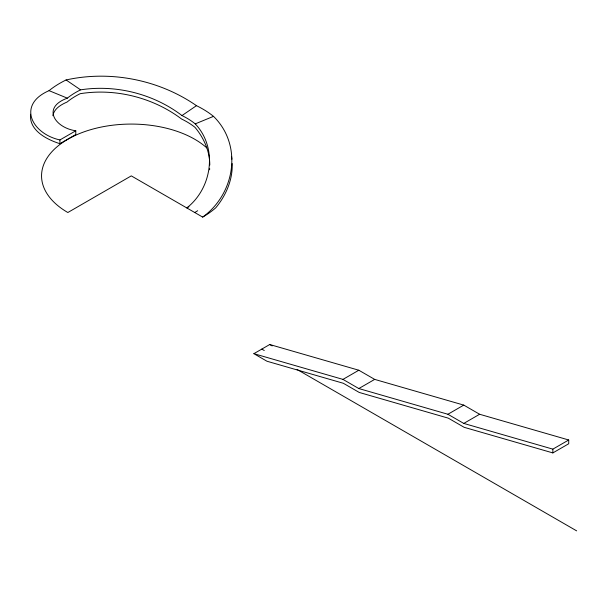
<?xml version="1.0" encoding="UTF-8"?>
<svg xmlns="http://www.w3.org/2000/svg" width="607" height="607" viewBox="0 0 607 607"><rect width="100%" height="100%" fill="white"/><g stroke="black" fill="none" stroke-linecap="round" stroke-linejoin="round"><path stroke-width="0.91" d="M209.597 169.801L209.688 168.609M30.578 114.245C28.901 130.551 46.845 139.511 59.918 143.715L75.784 134.557L75.784 130.786C54.918 127.751 41.413 107.545 67.331 98.159A78.44 45.29 0 0 1 80.587 89.844C115.891 84.358 153.571 93.88 181.986 115.558A78.44 45.29 0 0 1 195.242 123.874C218.004 147.956 212.184 188.087 186.804 207.935A78.462 45.297 0 0 0 188.906 206.668M52.862 115.687C54.076 108.653 61.034 104.639 67.051 102.052A78.44 45.29 0 0 1 80.215 93.683C115.474 88.068 153.139 97.522 181.614 119.04A78.44 45.29 0 0 1 194.961 127.311C203.808 137.804 209.787 151.143 209.794 165.021M206.767 147.873A89.722 51.8 0 0 0 74.987 135.543A89.722 51.8 0 0 0 67.84 212.511L131.287 175.878L202.662 217.094C234.985 193.868 243.066 145.285 213.512 116.362A100.853 58.226 0 0 0 196.471 105.671C159.148 79.752 110.466 70.124 66.095 79.957A100.853 58.226 0 0 0 49.053 90.648C16.579 104.753 31.845 133.783 59.918 139.944L75.784 130.786M181.986 115.558L196.471 105.671M253.87 353.676L269.736 344.518L358.82 370.232L374.686 379.39L463.771 405.104L479.629 414.262L568.721 439.984L568.721 443.755L552.856 452.913L464.158 427.313L448.3 418.155L359.215 392.441L343.35 383.283L266.951 361.226L253.87 353.676L342.963 379.39L358.82 388.548L447.913 414.262L463.771 423.42L552.856 449.142L568.721 439.984M342.963 379.39L358.82 370.232M358.82 388.548L374.686 379.39M447.913 414.262L463.771 405.104M463.771 423.42L479.629 414.262M195.242 123.874L213.512 116.362M49.053 90.648L67.331 98.159M269.736 344.518L272.186 345.929M261.807 349.093L264.265 350.512M297.058 369.451L576.65 530.867M66.095 79.957L80.579 89.844M231.54 156.333L231.912 159.209M232.2 163.526C232.777 179.725 226.024 195.484 215.766 207.784A100.883 58.242 0 0 1 202.662 217.094M552.856 449.142L552.856 452.913M59.918 139.944L59.918 143.715M197.677 210.728A89.722 51.8 0 0 1 194.733 212.511"/></g></svg>
